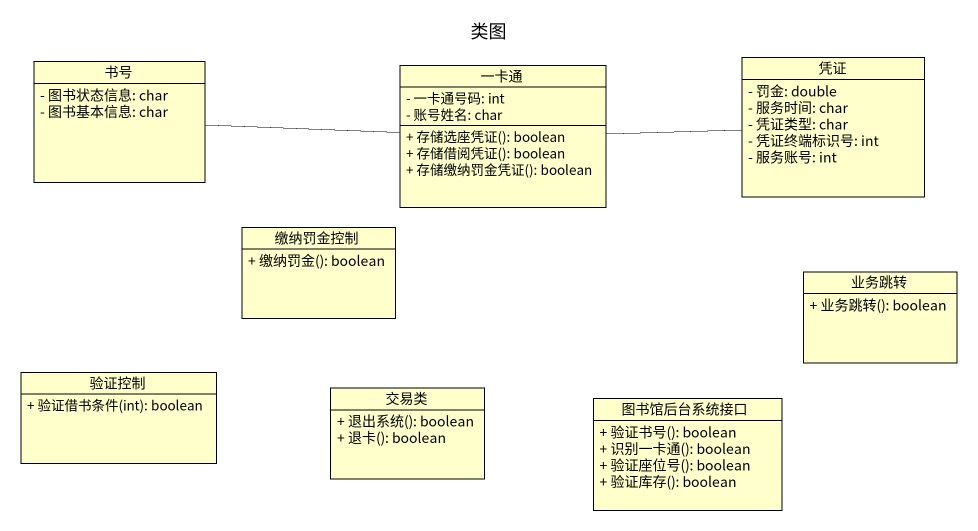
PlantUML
@startuml
title 类图
hide circle
hide empty members
skinparam classAttributeIconSize 0
class 书号 {
  - 图书状态信息: char
  - 图书基本信息: char
}
class 凭证 {
  - 罚金: double
  - 服务时间: char
  - 凭证类型: char
  - 凭证终端标识号: int
  - 服务账号: int
}
class 一卡通 {
  - 一卡通号码: int
  - 账号姓名: char
  + 存储选座凭证(): boolean
  + 存储借阅凭证(): boolean
  + 存储缴纳罚金凭证(): boolean
}
class 缴纳罚金控制 {
  + 缴纳罚金(): boolean
}
class 业务跳转 {
  + 业务跳转(): boolean
}
class 验证控制 {
  + 验证借书条件(int): boolean
}
class 交易类 {
  + 退出系统(): boolean
  + 退卡(): boolean
}
class 图书馆后台系统接口 {
  + 验证书号(): boolean
  + 识别一卡通(): boolean
  + 验证座位号(): boolean
  + 验证库存(): boolean
}
一卡通 -left- 书号
一卡通 -right- 凭证
@enduml
